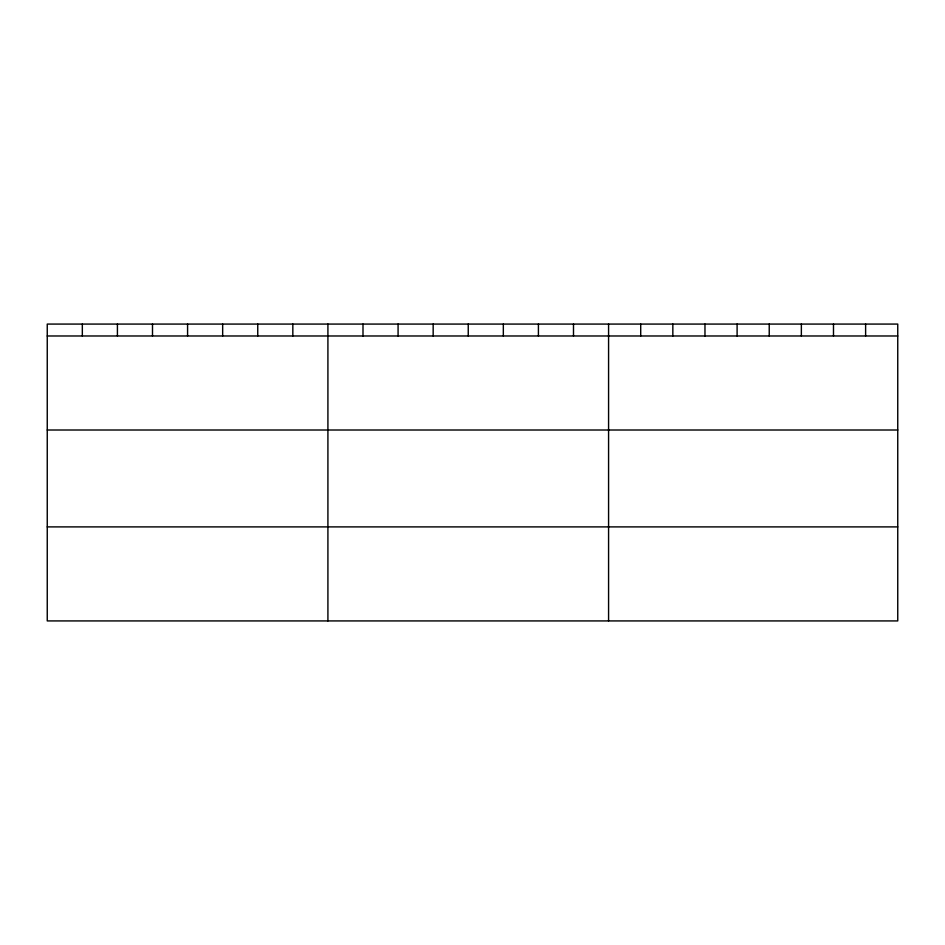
<?xml version="1.0" encoding="UTF-8"?>
<svg xmlns="http://www.w3.org/2000/svg" width="945" height="945" viewBox="0 0 945 945"><rect width="100%" height="100%" fill="white"/><g stroke="black" fill="none" stroke-linecap="round" stroke-linejoin="round"><path stroke-width="1.42" d="M897.75 430.01L897.75 324.076L47.25 324.076L47.25 620.924L897.75 620.924L897.75 430.01L47.25 430.01M47.25 335.983L897.75 335.983M47.25 526.897L897.75 526.897M865.62 324.076L865.62 335.983M833.49 324.076L833.49 335.983M801.36 324.076L801.36 335.983M769.23 324.076L769.23 335.983M737.1 324.076L737.1 335.983M704.97 324.076L704.97 335.983M672.84 324.076L672.84 335.983M640.71 324.076L640.71 335.983M608.58 324.076L608.58 620.924M573.497 324.076L573.497 335.983M538.414 324.076L538.414 335.983M503.331 324.076L503.331 335.983M468.247 324.076L468.247 335.983M433.164 324.076L433.164 335.983M398.081 324.076L398.081 335.983M362.998 324.076L362.998 335.983M327.915 324.076L327.915 620.924M292.832 324.076L292.832 335.983M257.749 324.076L257.749 335.983M222.666 324.076L222.666 335.983M187.583 324.076L187.583 335.983M152.499 324.076L152.499 335.983M117.416 324.076L117.416 335.983M82.333 324.076L82.333 335.983"/></g></svg>
